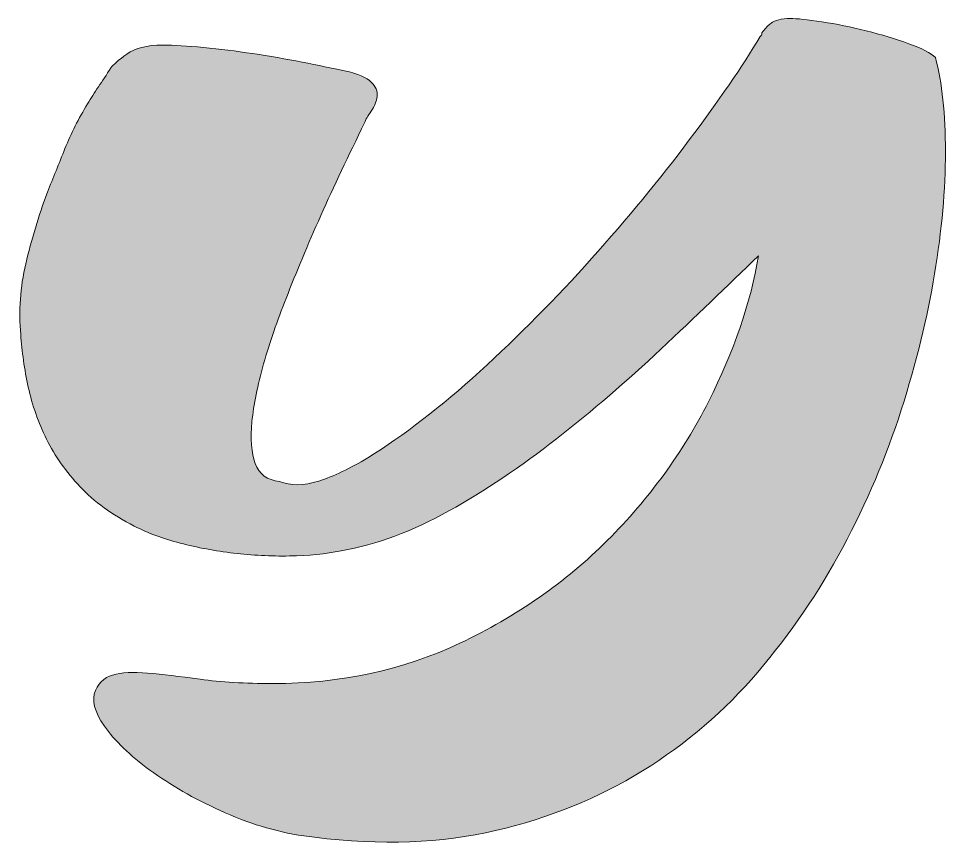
# Model space of a CAD drawing. Header units: inches. Extents: x 0.5 to 14.5, y -15.2 to -1.1.
# Drawn here: x 8.568 to 10.473, y -2.833 to -1.132 of the extents above; entities that cross this region are included whole.
import ezdxf

# ---------------------------------------------------------------- set-up
doc = ezdxf.new("R2010")
doc.units = ezdxf.units.IN
doc.header["$MEASUREMENT"] = 0
doc.layers.add('Layer 1', color=7, linetype='Continuous')

# ---------------------------------------------------------------- blocks, each defined once
blk = doc.blocks.new('block 2')
at = {"layer": 'Layer 1', "true_color": 0xf2f2f2}
h = blk.add_hatch(color=7, dxfattribs=at)
h.dxf.hatch_style = 2
edge = h.paths.add_edge_path()
edge.add_spline(control_points=[(10.1537, -1.1317), (10.1674, -1.1317), (10.1891, -1.134), (10.2189, -1.1386), (10.2486, -1.1431), (10.2789, -1.1493), (10.3098, -1.1571), (10.3407, -1.1649), (10.3698, -1.1737), (10.3973, -1.1835), (10.4248, -1.1932), (10.443, -1.2027), (10.4522, -1.2118), (10.4659, -1.2638), (10.4728, -1.3285), (10.4728, -1.4059), (10.4728, -1.4833), (10.4653, -1.5669), (10.4505, -1.6567), (10.4356, -1.7464), (10.4127, -1.8398), (10.3819, -1.9367), (10.351, -2.0336), (10.3109, -2.1279), (10.2618, -2.2197), (10.2126, -2.3114), (10.1542, -2.3969), (10.0868, -2.4763), (10.0193, -2.5556), (9.9404, -2.6233), (9.8501, -2.6792), (9.7597, -2.7351), (9.6591, -2.7761), (9.5482, -2.8022), (9.4372, -2.8282), (9.3132, -2.8327), (9.1759, -2.8158), (9.1164, -2.8093), (9.0587, -2.794), (9.0027, -2.77), (8.9466, -2.7459), (8.8969, -2.7189), (8.8534, -2.689), (8.81, -2.6591), (8.7762, -2.6288), (8.7522, -2.5982), (8.7282, -2.5677), (8.7185, -2.542), (8.7231, -2.5212), (8.7299, -2.5004), (8.7425, -2.4873), (8.7608, -2.4821), (8.7791, -2.4769), (8.8031, -2.4756), (8.8329, -2.4782), (8.8625, -2.4808), (8.8986, -2.4851), (8.9409, -2.4909), (8.9832, -2.4968), (9.033, -2.4997), (9.0902, -2.4997), (9.2296, -2.4997), (9.3578, -2.4721), (9.4744, -2.4168), (9.5911, -2.3615), (9.6923, -2.2909), (9.778, -2.205), (9.8638, -2.1192), (9.933, -2.0242), (9.9856, -1.9201), (10.0382, -1.8161), (10.0725, -1.7159), (10.0885, -1.6196), (10.0245, -1.682), (9.9576, -1.7461), (9.8878, -1.8118), (9.818, -1.8775), (9.7466, -1.939), (9.6734, -1.9962), (9.6002, -2.0535), (9.5264, -2.1029), (9.4521, -2.1445), (9.3778, -2.1862), (9.304, -2.2135), (9.2308, -2.2265), (9.1988, -2.233), (9.1633, -2.2366), (9.1245, -2.2372), (9.0856, -2.2379), (9.0473, -2.2359), (9.0095, -2.2314), (8.9718, -2.2268), (8.9352, -2.22), (8.8998, -2.2109), (8.8643, -2.2018), (8.8329, -2.1901), (8.8054, -2.1758), (8.7596, -2.1523), (8.7225, -2.1254), (8.6939, -2.0948), (8.6653, -2.0642), (8.6424, -2.0317), (8.6253, -1.9972), (8.6081, -1.9627), (8.5955, -1.9269), (8.5876, -1.8899), (8.5795, -1.8528), (8.5744, -1.8167), (8.5721, -1.7816), (8.5675, -1.7335), (8.5709, -1.685), (8.5824, -1.6362), (8.5938, -1.5874), (8.6087, -1.5383), (8.627, -1.4889), (8.6384, -1.4603), (8.6504, -1.4303), (8.663, -1.3991), (8.6756, -1.3679), (8.691, -1.3373), (8.7094, -1.3074), (8.7162, -1.2957), (8.7236, -1.284), (8.7316, -1.2722), (8.7396, -1.2605), (8.7482, -1.2475), (8.7574, -1.2332), (8.7619, -1.2267), (8.7728, -1.2173), (8.79, -1.2049), (8.8071, -1.1926), (8.8317, -1.1864), (8.8637, -1.1864), (8.8866, -1.1864), (8.9146, -1.188), (8.9478, -1.1913), (8.9809, -1.1945), (9.0147, -1.1988), (9.049, -1.2039), (9.0833, -1.2092), (9.117, -1.215), (9.1502, -1.2215), (9.1833, -1.228), (9.2125, -1.2339), (9.2377, -1.2391), (9.2651, -1.2456), (9.2834, -1.2534), (9.2926, -1.2625), (9.3017, -1.2716), (9.3057, -1.2814), (9.3046, -1.2918), (9.3034, -1.3022), (9.2994, -1.3122), (9.2926, -1.322), (9.2857, -1.3318), (9.2811, -1.3399), (9.2789, -1.3464), (9.2125, -1.4804), (9.1588, -1.6008), (9.1176, -1.7074), (9.0993, -1.753), (9.0838, -1.7979), (9.0713, -1.8421), (9.0587, -1.8863), (9.0507, -1.926), (9.0473, -1.9611), (9.0439, -1.9962), (9.0461, -2.0249), (9.0541, -2.047), (9.0621, -2.0691), (9.0787, -2.0814), (9.1039, -2.084), (9.1267, -2.0932), (9.1536, -2.0928), (9.1845, -2.0831), (9.2154, -2.0733), (9.2491, -2.0574), (9.2857, -2.0353), (9.3589, -1.9897), (9.4355, -1.9305), (9.5156, -1.8577), (9.5956, -1.7848), (9.6722, -1.7074), (9.7454, -1.6255), (9.8186, -1.5435), (9.8855, -1.4622), (9.9462, -1.3815), (10.0067, -1.3009), (10.0553, -1.23), (10.092, -1.1688), (10.0942, -1.1675), (10.0954, -1.1649), (10.0954, -1.161), (10.0999, -1.1545), (10.1062, -1.148), (10.1143, -1.1415), (10.1222, -1.135), (10.1354, -1.1317), (10.1537, -1.1317)], knot_values=[0, 0, 0, 0, 1, 1, 1, 2, 2, 2, 3, 3, 3, 4, 4, 4, 5, 5, 5, 6, 6, 6, 7, 7, 7, 8, 8, 8, 9, 9, 9, 10, 10, 10, 11, 11, 11, 12, 12, 12, 13, 13, 13, 14, 14, 14, 15, 15, 15, 16, 16, 16, 17, 17, 17, 18, 18, 18, 19, 19, 19, 20, 20, 20, 21, 21, 21, 22, 22, 22, 23, 23, 23, 24, 24, 24, 25, 25, 25, 26, 26, 26, 27, 27, 27, 28, 28, 28, 29, 29, 29, 30, 30, 30, 31, 31, 31, 32, 32, 32, 33, 33, 33, 34, 34, 34, 35, 35, 35, 36, 36, 36, 37, 37, 37, 38, 38, 38, 39, 39, 39, 40, 40, 40, 41, 41, 41, 42, 42, 42, 43, 43, 43, 44, 44, 44, 45, 45, 45, 46, 46, 46, 47, 47, 47, 48, 48, 48, 49, 49, 49, 50, 50, 50, 51, 51, 51, 52, 52, 52, 53, 53, 53, 54, 54, 54, 55, 55, 55, 56, 56, 56, 57, 57, 57, 58, 58, 58, 59, 59, 59, 60, 60, 60, 61, 61, 61, 62, 62, 62, 63, 63, 63, 64, 64, 64, 65, 65, 65, 66, 66, 66, 66], degree=3, periodic=1)
at = {"layer": 'Layer 1', "lineweight": 0}
blk.add_open_spline([(10.1537, -1.1317), (10.1674, -1.1317), (10.1891, -1.134), (10.2189, -1.1386), (10.2486, -1.1431), (10.2789, -1.1493), (10.3098, -1.1571), (10.3407, -1.1649), (10.3698, -1.1737), (10.3973, -1.1835), (10.4248, -1.1932), (10.443, -1.2027), (10.4522, -1.2118), (10.4659, -1.2638), (10.4728, -1.3285), (10.4728, -1.4059), (10.4728, -1.4833), (10.4653, -1.5669), (10.4505, -1.6567), (10.4356, -1.7464), (10.4127, -1.8398), (10.3819, -1.9367), (10.351, -2.0336), (10.3109, -2.1279), (10.2618, -2.2197), (10.2126, -2.3114), (10.1542, -2.3969), (10.0868, -2.4763), (10.0193, -2.5556), (9.9404, -2.6233), (9.8501, -2.6792), (9.7597, -2.7351), (9.6591, -2.7761), (9.5482, -2.8022), (9.4372, -2.8282), (9.3132, -2.8327), (9.1759, -2.8158), (9.1164, -2.8093), (9.0587, -2.794), (9.0027, -2.77), (8.9466, -2.7459), (8.8969, -2.7189), (8.8534, -2.689), (8.81, -2.6591), (8.7762, -2.6288), (8.7522, -2.5982), (8.7282, -2.5677), (8.7185, -2.542), (8.7231, -2.5212), (8.7299, -2.5004), (8.7425, -2.4873), (8.7608, -2.4821), (8.7791, -2.4769), (8.8031, -2.4756), (8.8329, -2.4782), (8.8625, -2.4808), (8.8986, -2.4851), (8.9409, -2.4909), (8.9832, -2.4968), (9.033, -2.4997), (9.0902, -2.4997), (9.2296, -2.4997), (9.3578, -2.4721), (9.4744, -2.4168), (9.5911, -2.3615), (9.6923, -2.2909), (9.778, -2.205), (9.8638, -2.1192), (9.933, -2.0242), (9.9856, -1.9201), (10.0382, -1.8161), (10.0725, -1.7159), (10.0885, -1.6196), (10.0245, -1.682), (9.9576, -1.7461), (9.8878, -1.8118), (9.818, -1.8775), (9.7466, -1.939), (9.6734, -1.9962), (9.6002, -2.0535), (9.5264, -2.1029), (9.4521, -2.1445), (9.3778, -2.1862), (9.304, -2.2135), (9.2308, -2.2265), (9.1988, -2.233), (9.1633, -2.2366), (9.1245, -2.2372), (9.0856, -2.2379), (9.0473, -2.2359), (9.0095, -2.2314), (8.9718, -2.2268), (8.9352, -2.22), (8.8998, -2.2109), (8.8643, -2.2018), (8.8329, -2.1901), (8.8054, -2.1758), (8.7596, -2.1523), (8.7225, -2.1254), (8.6939, -2.0948), (8.6653, -2.0642), (8.6424, -2.0317), (8.6253, -1.9972), (8.6081, -1.9627), (8.5955, -1.9269), (8.5876, -1.8899), (8.5795, -1.8528), (8.5744, -1.8167), (8.5721, -1.7816), (8.5675, -1.7335), (8.5709, -1.685), (8.5824, -1.6362), (8.5938, -1.5874), (8.6087, -1.5383), (8.627, -1.4889), (8.6384, -1.4603), (8.6504, -1.4303), (8.663, -1.3991), (8.6756, -1.3679), (8.691, -1.3373), (8.7094, -1.3074), (8.7162, -1.2957), (8.7236, -1.284), (8.7316, -1.2722), (8.7396, -1.2605), (8.7482, -1.2475), (8.7574, -1.2332), (8.7619, -1.2267), (8.7728, -1.2173), (8.79, -1.2049), (8.8071, -1.1926), (8.8317, -1.1864), (8.8637, -1.1864), (8.8866, -1.1864), (8.9146, -1.188), (8.9478, -1.1913), (8.9809, -1.1945), (9.0147, -1.1988), (9.049, -1.2039), (9.0833, -1.2092), (9.117, -1.215), (9.1502, -1.2215), (9.1833, -1.228), (9.2125, -1.2339), (9.2377, -1.2391), (9.2651, -1.2456), (9.2834, -1.2534), (9.2926, -1.2625), (9.3017, -1.2716), (9.3057, -1.2814), (9.3046, -1.2918), (9.3034, -1.3022), (9.2994, -1.3122), (9.2926, -1.322), (9.2857, -1.3318), (9.2811, -1.3399), (9.2789, -1.3464), (9.2125, -1.4804), (9.1588, -1.6008), (9.1176, -1.7074), (9.0993, -1.753), (9.0838, -1.7979), (9.0713, -1.8421), (9.0587, -1.8863), (9.0507, -1.926), (9.0473, -1.9611), (9.0439, -1.9962), (9.0461, -2.0249), (9.0541, -2.047), (9.0621, -2.0691), (9.0787, -2.0814), (9.1039, -2.084), (9.1267, -2.0932), (9.1536, -2.0928), (9.1845, -2.0831), (9.2154, -2.0733), (9.2491, -2.0574), (9.2857, -2.0353), (9.3589, -1.9897), (9.4355, -1.9305), (9.5156, -1.8577), (9.5956, -1.7848), (9.6722, -1.7074), (9.7454, -1.6255), (9.8186, -1.5435), (9.8855, -1.4622), (9.9462, -1.3815), (10.0067, -1.3009), (10.0553, -1.23), (10.092, -1.1688), (10.0942, -1.1675), (10.0954, -1.1649), (10.0954, -1.161), (10.0999, -1.1545), (10.1062, -1.148), (10.1143, -1.1415), (10.1222, -1.135), (10.1354, -1.1317), (10.1537, -1.1317)], degree=3, knots=[0, 0, 0, 0, 1, 1, 1, 2, 2, 2, 3, 3, 3, 4, 4, 4, 5, 5, 5, 6, 6, 6, 7, 7, 7, 8, 8, 8, 9, 9, 9, 10, 10, 10, 11, 11, 11, 12, 12, 12, 13, 13, 13, 14, 14, 14, 15, 15, 15, 16, 16, 16, 17, 17, 17, 18, 18, 18, 19, 19, 19, 20, 20, 20, 21, 21, 21, 22, 22, 22, 23, 23, 23, 24, 24, 24, 25, 25, 25, 26, 26, 26, 27, 27, 27, 28, 28, 28, 29, 29, 29, 30, 30, 30, 31, 31, 31, 32, 32, 32, 33, 33, 33, 34, 34, 34, 35, 35, 35, 36, 36, 36, 37, 37, 37, 38, 38, 38, 39, 39, 39, 40, 40, 40, 41, 41, 41, 42, 42, 42, 43, 43, 43, 44, 44, 44, 45, 45, 45, 46, 46, 46, 47, 47, 47, 48, 48, 48, 49, 49, 49, 50, 50, 50, 51, 51, 51, 52, 52, 52, 53, 53, 53, 54, 54, 54, 55, 55, 55, 56, 56, 56, 57, 57, 57, 58, 58, 58, 59, 59, 59, 60, 60, 60, 61, 61, 61, 62, 62, 62, 63, 63, 63, 64, 64, 64, 65, 65, 65, 66, 66, 66, 66], dxfattribs=at)

msp = doc.modelspace()

# ---------------------------------------------------------------- block references
at = {"layer": 'Layer 1'}
msp.add_blockref('block 2', (0, 0), dxfattribs=at)

doc.saveas('drawing.dxf')
